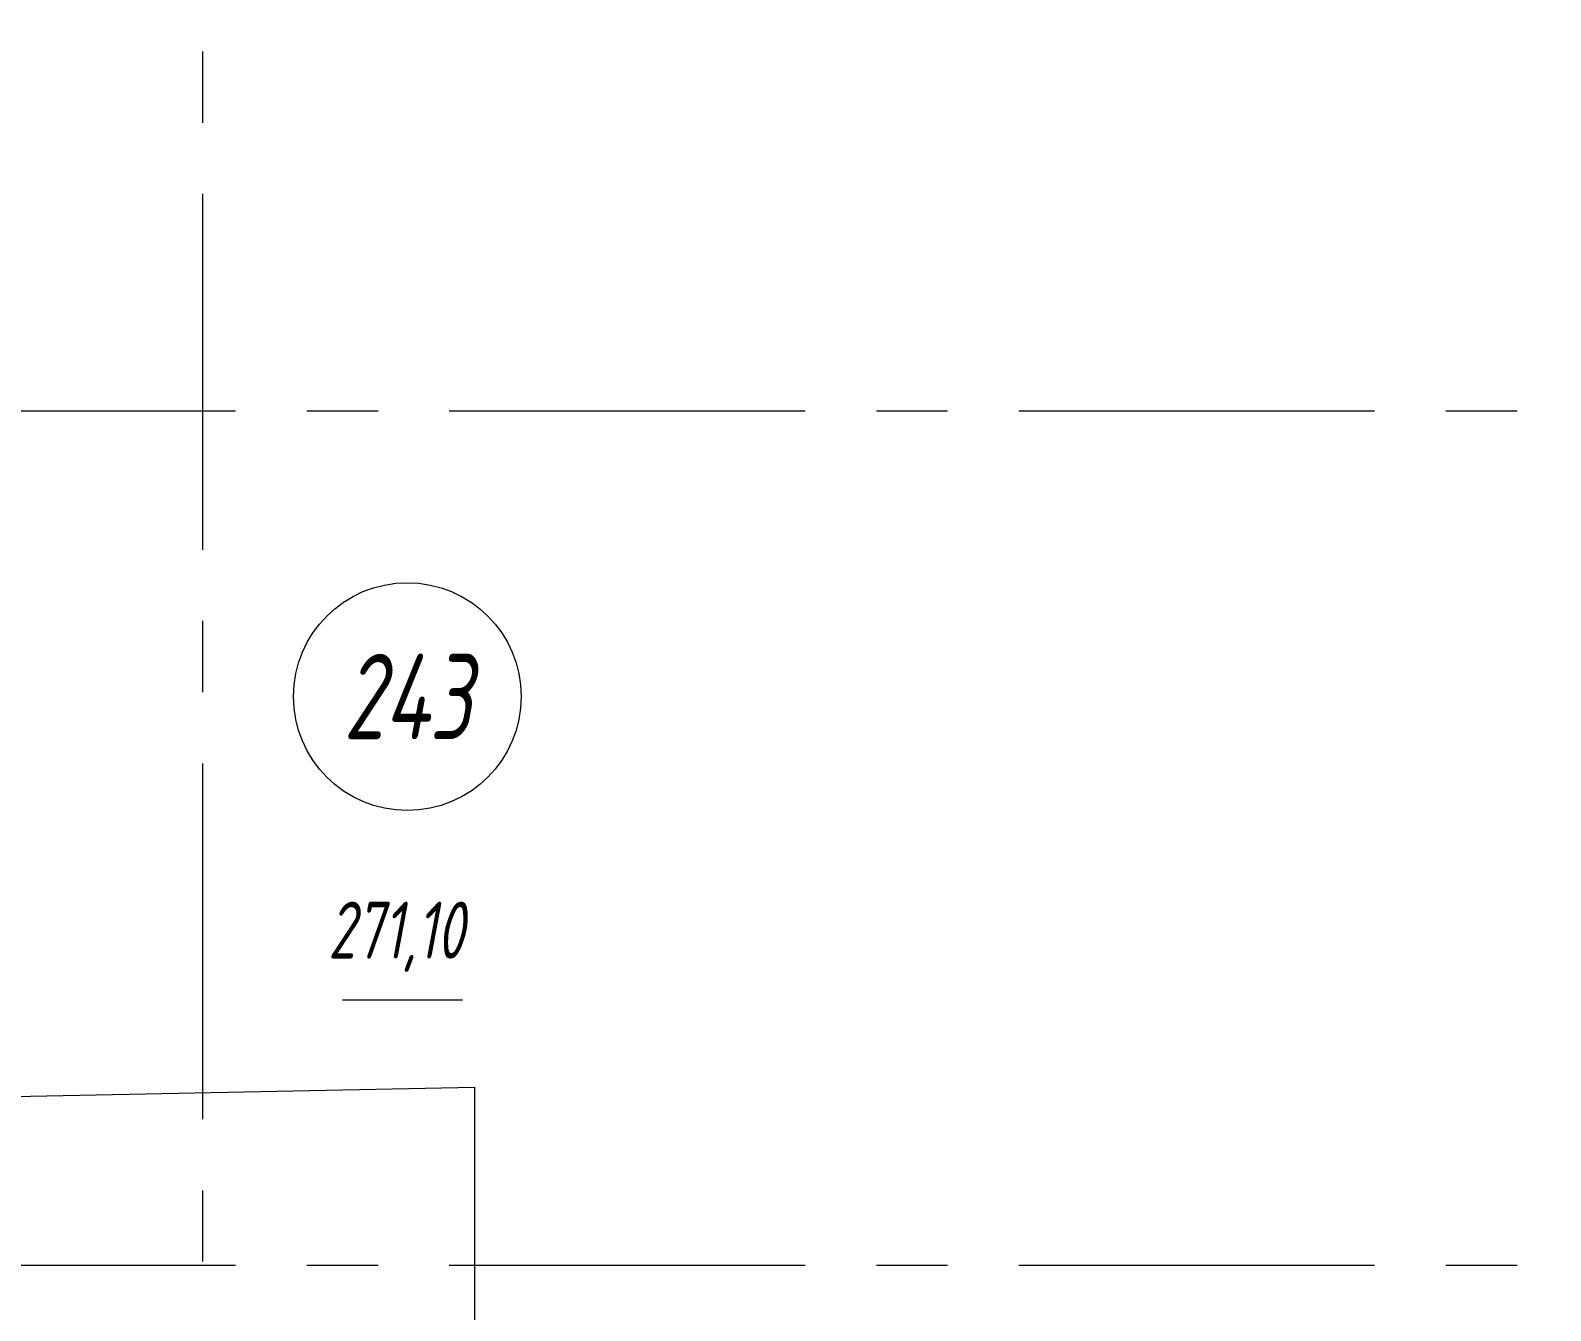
# Model space of a CAD drawing. Header units: millimetres. Extents: x 0 to 9491604, y -172998 to 295086.
# Drawn here: x 395586 to 400925, y 57624 to 62120 of the extents above; entities that cross this region are included whole.
import ezdxf
from ezdxf.enums import TextEntityAlignment as Align

# ---------------------------------------------------------------- set-up
doc = ezdxf.new("R2010")
doc.units = ezdxf.units.MM
doc.linetypes.add('CENTER', pattern=[2, 1.25, -0.25, 0.25, -0.25])
for name, color, linetype, lineweight in [('_TEXT', 7, 'Continuous', 30), ('АР_Маркер экспликации', 239, 'Continuous', 13), ('АР_Номер помещения', 250, 'Continuous', 9), ('АР_Оси', 7, 'Continuous', 25), ('АР_Подоконники', 163, 'Continuous', 9), ('АР_Сущ Несущая стена', 250, 'Continuous', 50)]:
    doc.layers.add(name, color=color, linetype=linetype, lineweight=lineweight)
doc.layers.add('АР_Помещения_площадь', color=19, linetype='Continuous', lineweight=9, plot=False)
doc.styles.add('ISOCPEUR', font='', dxfattribs={"height": 250})
doc.styles.get("Standard").update_dxf_attribs({"font": 'GOST.TTF'})
doc.styles.get('ISOCPEUR').set_extended_font_data('ISOCPEUR', italic=True)

# ---------------------------------------------------------------- blocks, each defined once
blk = doc.blocks.new('*U254')
at = {"layer": 'АР_Номер помещения', "color": 7}
blk.add_circle((-517.6, 1402.8), 400, dxfattribs=at)
at = {"layer": 'АР_Помещения_площадь', "color": 7}
blk.add_line((-323.4, 336.1), (-745.7, 336.1), dxfattribs=at)
at = {"color": 7, "style": 'ISOCPEUR', "width": 0.7, "flags": 1}
blk.add_attdef('КАТЕГОРИЯ', (-499.2, -2092.2), '', height=250, dxfattribs=at)
at = {"layer": 'АР_Номер помещения', "color": 7, "style": 'ISOCPEUR', "width": 0.7}
blk.add_attdef('НОМЕР_ПОМЕЩЕНИЯ', text='', height=300, dxfattribs=at).set_placement((-517.6, 1402.8), align=Align.MIDDLE_CENTER)
at = {"layer": 'АР_Помещения_площадь', "color": 7, "lineweight": 30, "width": 0.7, "flags": 104}
blk.add_attdef('ИМЯ_ПОМЕЩЕНИЯ', text='', height=100, dxfattribs=at).set_placement((157.6, 1217.1), align=Align.MIDDLE_CENTER)
at = {"layer": 'АР_Помещения_площадь', "color": 7, "style": 'ISOCPEUR', "width": 0.7}
blk.add_attdef('ПЛОЩАДЬ_ПОМЕЩЕНИЯ', text='', height=200, dxfattribs=at).set_placement((-318.5, 582.6), align=Align.MIDDLE_RIGHT)

msp = doc.modelspace()

# ---------------------------------------------------------------- linework, layer by layer
at = {"layer": '_TEXT', "color": 1, "lineweight": 9, "ltscale": 500}
msp.add_lwpolyline([(376791.4, 57993.1), (397145.9, 58408.4), (397145.9, 21988.4), (376791.4, 21573.1)], close=True, dxfattribs=at)
at = {"layer": 'АР_Оси', "linetype": 'CENTER', "lineweight": 9, "ltscale": 1000}
for p, q in [((396190.7, 79545.6), (396190.7, 23813.2)), ((369057, 60783.1), (452235.4, 60783.1)), ((369057, 57783.1), (452235.4, 57783.1))]:
    msp.add_line(p, q, dxfattribs=at)
at = {"layer": 'АР_Подоконники', "lineweight": 9, "ltscale": 100}
for centre, radius, start, end in [((396319.2, 60661), 8924.1, 271.10883, 356.40396), ((396308.9, 60673.4), 8940.2, 271.69125, 356.32908)]:
    msp.add_arc(centre, radius, start, end, dxfattribs=at)
at = {"layer": 'АР_Сущ Несущая стена', "lineweight": 9, "ltscale": 100}
for centre, radius, start, end in [((396300.6, 60685), 9144.3, 272.82064, 356.28873), ((396308.3, 60667), 9778.7, 272.59255, 356.63539)]:
    msp.add_arc(centre, radius, start, end, dxfattribs=at)

# ---------------------------------------------------------------- block references
at = {"layer": 'АР_Маркер экспликации', "lineweight": 9}
ref = msp.add_blockref('*U254', (397427.5, 58377.2), dxfattribs=at)
ref.add_attrib('НОМЕР_ПОМЕЩЕНИЯ', '243', dxfattribs={"layer": 'АР_Номер помещения', "color": 7, "height": 300, "style": 'ISOCPEUR', "width": 0.7}).set_placement((396910, 59780), align=Align.MIDDLE_CENTER)
ref.add_attrib('ПЛОЩАДЬ_ПОМЕЩЕНИЯ', '271,10', dxfattribs={"layer": 'АР_Помещения_площадь', "color": 7, "height": 200, "style": 'ISOCPEUR', "width": 0.7}).set_placement((397109.1, 58959.8), align=Align.MIDDLE_RIGHT)

doc.saveas('drawing.dxf')
